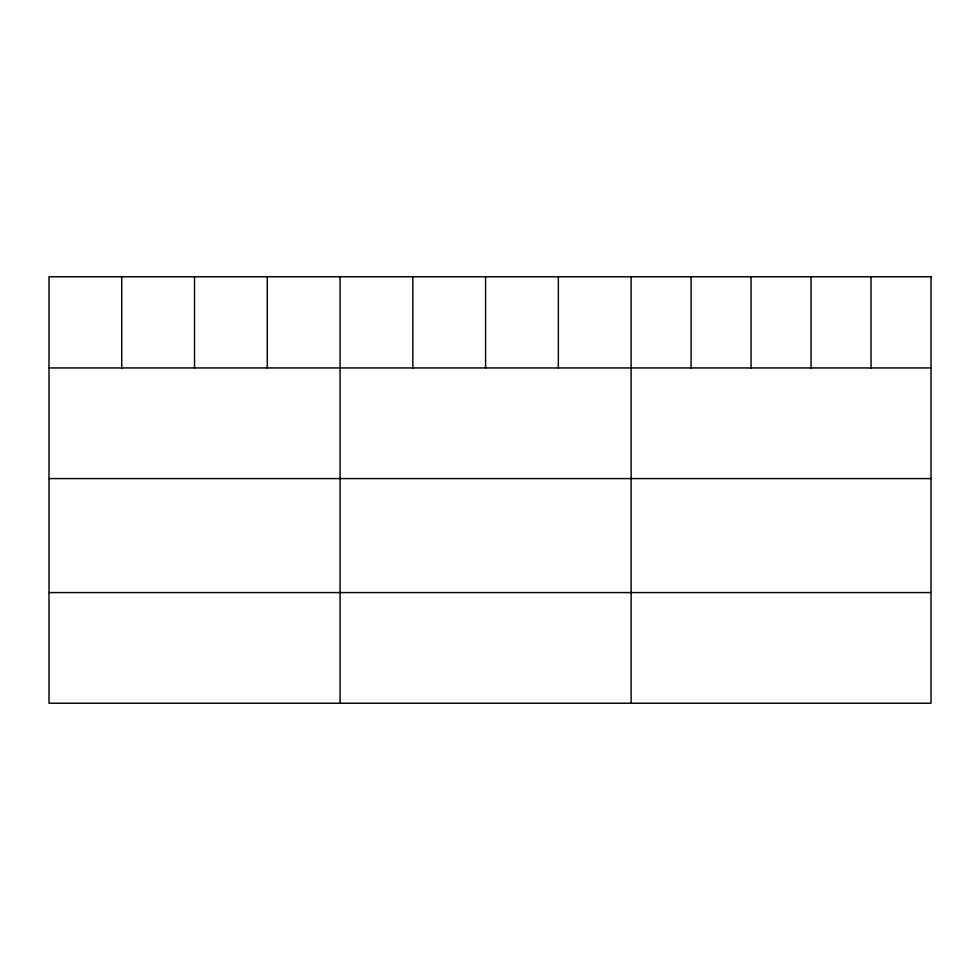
<?xml version="1.0" encoding="UTF-8"?>
<svg xmlns="http://www.w3.org/2000/svg" width="980" height="980" viewBox="0 0 980 980"><rect width="100%" height="100%" fill="white"/><g stroke="black" fill="none" stroke-linecap="round" stroke-linejoin="round"><path stroke-width="1.47" d="M49 367.941L931 367.941M49 478.583L931 478.583M49 592.582L931 592.582M871.024 276.776L871.024 367.941M811.048 276.776L811.048 367.941M751.072 276.776L751.072 367.941M691.096 276.776L691.096 367.941M631.12 276.776L631.12 703.223M558.355 276.776L558.355 367.941M485.59 276.776L485.59 367.941M412.825 276.776L412.825 367.941M340.06 276.776L340.06 703.223M267.295 276.776L267.295 367.941M194.53 276.776L194.53 367.941M121.765 276.776L121.765 367.941M931 276.776L49 276.776L49 703.223L931 703.223L931 276.776"/></g></svg>
